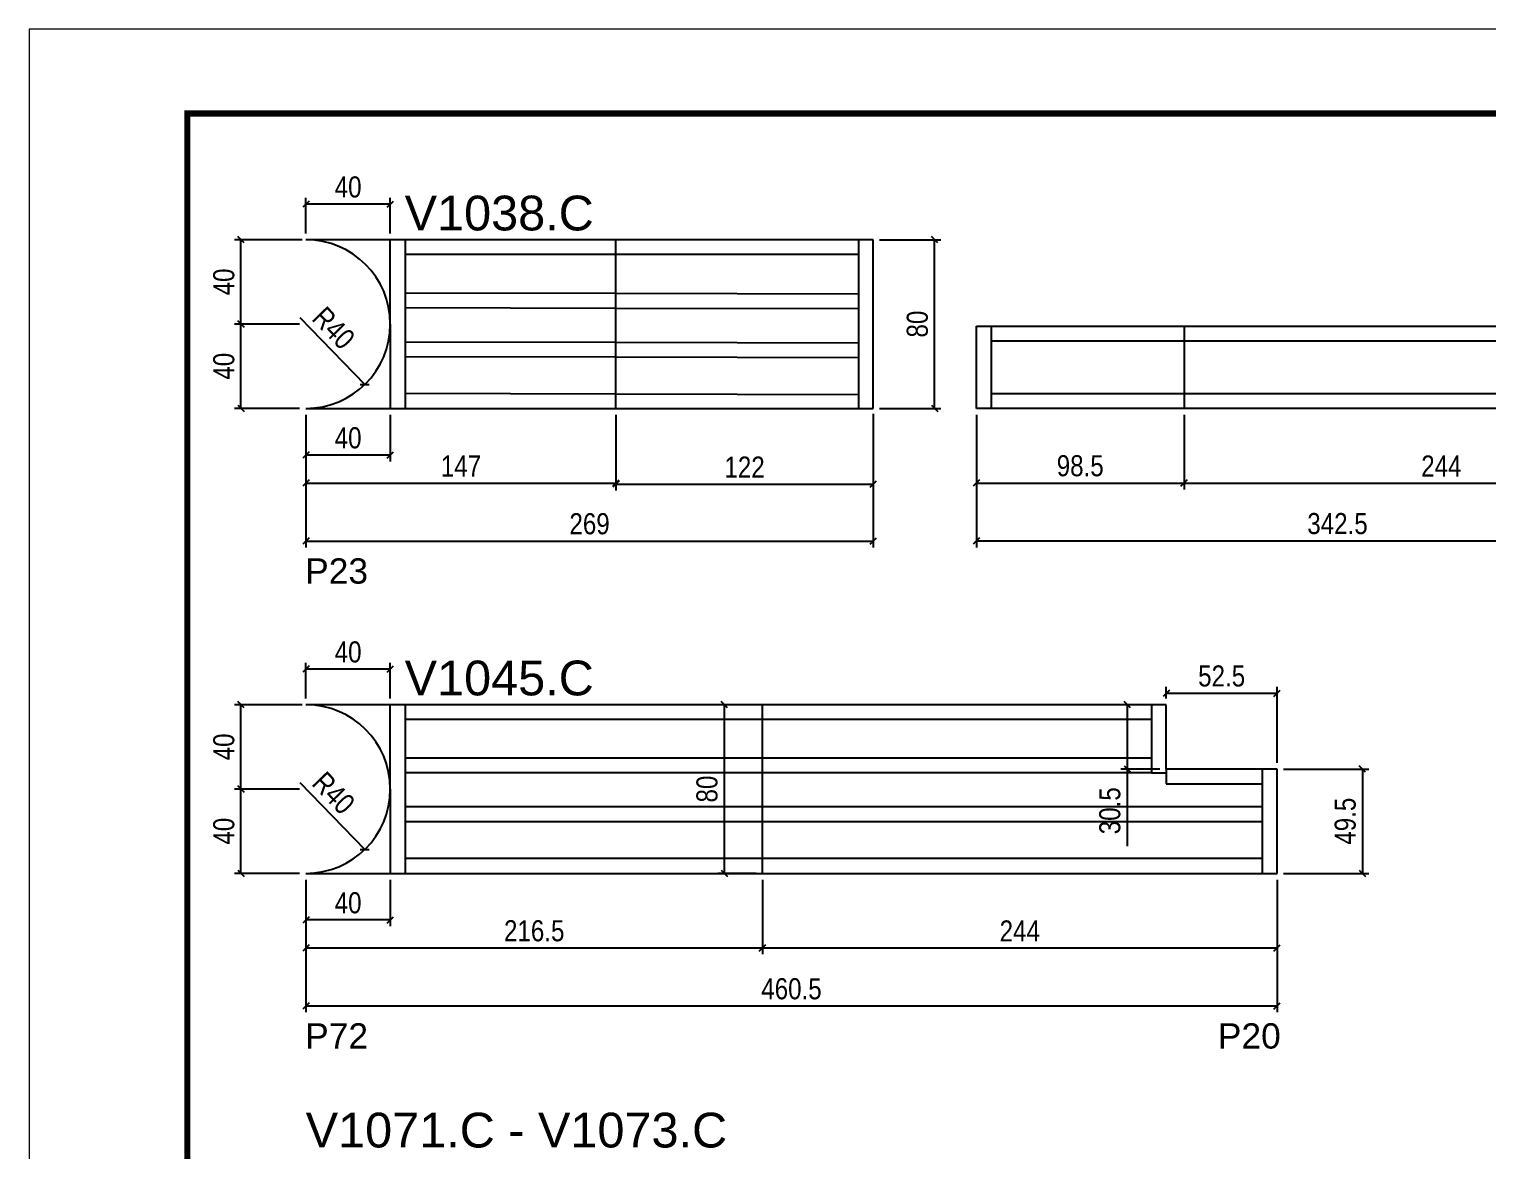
# Model space of a CAD drawing. Extents: x 1959 to 8212, y 239 to 4735.
# Drawn here: x 5142 to 5834, y 1906 to 2438 of the extents above; entities that cross this region are included whole.
import ezdxf

# ---------------------------------------------------------------- set-up
doc = ezdxf.new("R2010")
doc.units = 0
doc.linetypes.add('DASHED', pattern=[0.75, 0.5, -0.25])
for name, color, linetype in [('5', 5, 'Continuous'), ('COTA', 241, 'Continuous'), ('NOMENCLATURA', 7, 'Continuous'), ('Painéis', 200, 'Continuous'), ('SARR_2.2x7', 40, 'Continuous')]:
    doc.layers.add(name, color=color, linetype=linetype)
doc.layers.add('Folhas', color=255, linetype='Continuous', lineweight=9)
doc.layers.add('SARRAFO DE PRESSAO', color=251, linetype='DASHED', lineweight=9)
doc.styles.add('COTA TECNICA', font='techl___.ttf', dxfattribs={"height": 10})
doc.styles.get("Standard").update_dxf_attribs({"font": 'arial.ttf'})
doc.dimstyles.new('PAINEL', dxfattribs={"dimtxt": 10, "dimasz": 3, "dimexe": 3, "dimexo": 3, "dimgap": 3, "dimtad": 1, "dimdec": 1, "dimzin": 12, "dimdsep": 46, "dimtxsty": 'COTA TECNICA', "dimblk1": 'OBLIQUE', "dimblk2": 'OBLIQUE', "dimsah": 1, "dimcen": 0.9, "dimclrd": 4, "dimclre": 4, "dimclrt": 240, "dimadec": 1, "dimazin": 3, "dimtfac": 1, "dimtdec": 1, "dimtmove": 0, "dimatfit": 3, "dimfxl": 1, "dimtolj": 1, "dimtzin": 12, "dimarcsym": 0})

# ---------------------------------------------------------------- blocks, each defined once
blk = doc.blocks.new('9999999999')
at = {"layer": 'Folhas'}
blk.add_lwpolyline([(98138.98, 34190.21), (99623.98, 34190.21), (99623.98, 35240.21), (98138.98, 35240.21)], close=True, dxfattribs=at)
at = {"layer": 'Folhas', "color": 30, "const_width": 3}
blk.add_lwpolyline([(98213.98, 34230.21), (99583.98, 34230.21), (99583.98, 35200.21), (98213.98, 35200.21)], close=True, dxfattribs=at)
blk = doc.blocks.new('_Oblique')
at = {"color": 0, "linetype": 'ByBlock', "lineweight": -2}
blk.add_line((-0.5, -0.5), (0.5, 0.5), dxfattribs=at)
blk = doc.blocks.new('*D118')
at = {"layer": 'COTA', "color": 4, "lineweight": -2, "transparency": 16777216}
for p, q in [((5273.52, 2255.15), (5273.52, 2192.22)), ((5542.52, 2255.15), (5542.52, 2192.22)), ((5273.52, 2195.22), (5542.52, 2195.22))]:
    blk.add_line(p, q, dxfattribs=at)
at = {"layer": 'Defpoints', "color": 0, "transparency": 16777216}
for p in [(5273.52, 2258.15), (5542.52, 2258.15), (5542.52, 2195.22)]:
    blk.add_point(p, dxfattribs=at)
at = {"layer": 'COTA', "color": 4, "lineweight": -2, "transparency": 16777216, "xscale": 3, "yscale": 3, "zscale": 3, "rotation": 180}
blk.add_blockref('_Oblique', (5273.52, 2195.22), dxfattribs=at)
at = {"layer": 'COTA', "color": 4, "lineweight": -2, "transparency": 16777216, "xscale": 3, "yscale": 3, "zscale": 3}
blk.add_blockref('_Oblique', (5542.52, 2195.22), dxfattribs=at)
at = {"layer": 'COTA', "color": 240, "transparency": 16777216, "insert": (5408.02, 2203.36), "char_height": 10, "attachment_point": 5, "style": 'COTA TECNICA'}
blk.add_mtext('\\A1;269', dxfattribs=at)
blk = doc.blocks.new('*D119')
at = {"layer": 'COTA', "color": 4, "lineweight": -2, "transparency": 16777216}
for p, q in [((5591.45, 2255.15), (5591.45, 2192.22)), ((5933.95, 2255.15), (5933.95, 2192.22)), ((5933.95, 2195.22), (5591.45, 2195.22))]:
    blk.add_line(p, q, dxfattribs=at)
at = {"layer": 'Defpoints', "color": 0, "transparency": 16777216}
for p in [(5591.45, 2258.15), (5933.95, 2258.15), (5591.45, 2195.22)]:
    blk.add_point(p, dxfattribs=at)
at = {"layer": 'COTA', "color": 4, "lineweight": -2, "transparency": 16777216, "xscale": 3, "yscale": 3, "zscale": 3, "rotation": 180}
blk.add_blockref('_Oblique', (5591.45, 2195.22), dxfattribs=at)
at = {"layer": 'COTA', "color": 4, "lineweight": -2, "transparency": 16777216, "xscale": 3, "yscale": 3, "zscale": 3}
blk.add_blockref('_Oblique', (5933.95, 2195.22), dxfattribs=at)
at = {"layer": 'COTA', "color": 240, "transparency": 16777216, "insert": (5762.7, 2203.44), "char_height": 10, "attachment_point": 5, "style": 'COTA TECNICA'}
blk.add_mtext('\\A1;342.5', dxfattribs=at)
blk = doc.blocks.new('*D121')
at = {"layer": 'COTA', "color": 4, "lineweight": -2, "transparency": 16777216}
for p, q in [((5270.52, 2298.15), (5239.71, 2298.15)), ((5242.71, 2258.15), (5242.71, 2298.15)), ((5270.52, 2258.15), (5239.71, 2258.15))]:
    blk.add_line(p, q, dxfattribs=at)
at = {"layer": 'Defpoints', "color": 0, "transparency": 16777216}
for p in [(5242.71, 2298.15), (5273.52, 2298.15), (5273.52, 2258.15)]:
    blk.add_point(p, dxfattribs=at)
at = {"layer": 'COTA', "color": 4, "lineweight": -2, "transparency": 16777216, "xscale": 3, "yscale": 3, "zscale": 3}
for p, rotation in [((5242.71, 2298.15), 90), ((5242.71, 2258.15), 270)]:
    blk.add_blockref('_Oblique', p, dxfattribs=dict(at, rotation=rotation))
at = {"layer": 'COTA', "color": 240, "transparency": 16777216, "insert": (5234.61, 2278.15), "char_height": 10, "attachment_point": 5, "rotation": 90, "style": 'COTA TECNICA'}
blk.add_mtext('\\A1;40', dxfattribs=at)
blk = doc.blocks.new('*D122')
at = {"layer": 'COTA', "color": 4, "lineweight": -2, "transparency": 16777216}
for p, q in [((5271.79, 2338.13), (5239.71, 2338.13)), ((5242.71, 2298.15), (5242.71, 2338.13)), ((5270.52, 2298.15), (5239.71, 2298.15))]:
    blk.add_line(p, q, dxfattribs=at)
at = {"layer": 'Defpoints', "color": 0, "transparency": 16777216}
for p in [(5242.71, 2338.13), (5274.79, 2338.13), (5273.52, 2298.15)]:
    blk.add_point(p, dxfattribs=at)
at = {"layer": 'COTA', "color": 4, "lineweight": -2, "transparency": 16777216, "xscale": 3, "yscale": 3, "zscale": 3}
for p, rotation in [((5242.71, 2338.13), 90), ((5242.71, 2298.15), 270)]:
    blk.add_blockref('_Oblique', p, dxfattribs=dict(at, rotation=rotation))
at = {"layer": 'COTA', "color": 240, "transparency": 16777216, "insert": (5234.61, 2318.14), "char_height": 10, "attachment_point": 5, "rotation": 90, "style": 'COTA TECNICA'}
blk.add_mtext('\\A1;40', dxfattribs=at)
blk = doc.blocks.new('*D123')
at = {"layer": 'COTA', "color": 4, "lineweight": -2, "transparency": 16777216}
for p, q in [((5273.52, 2341.15), (5273.52, 2358.04)), ((5313.52, 2355.04), (5273.52, 2355.04)), ((5313.52, 2341.15), (5313.52, 2358.04))]:
    blk.add_line(p, q, dxfattribs=at)
at = {"layer": 'Defpoints', "color": 0, "transparency": 16777216}
for p in [(5273.52, 2355.04), (5273.52, 2338.15), (5313.52, 2338.15)]:
    blk.add_point(p, dxfattribs=at)
at = {"layer": 'COTA', "color": 4, "lineweight": -2, "transparency": 16777216, "xscale": 3, "yscale": 3, "zscale": 3, "rotation": 180}
blk.add_blockref('_Oblique', (5273.52, 2355.04), dxfattribs=at)
at = {"layer": 'COTA', "color": 4, "lineweight": -2, "transparency": 16777216, "xscale": 3, "yscale": 3, "zscale": 3}
blk.add_blockref('_Oblique', (5313.52, 2355.04), dxfattribs=at)
at = {"layer": 'COTA', "color": 240, "transparency": 16777216, "insert": (5293.52, 2363.14), "char_height": 10, "attachment_point": 5, "style": 'COTA TECNICA'}
blk.add_mtext('\\A1;40', dxfattribs=at)
blk = doc.blocks.new('*D124')
at = {"layer": 'COTA', "color": 4, "lineweight": -2, "transparency": 16777216}
for p, q in [((5273.52, 2255.15), (5273.52, 2233.02)), ((5313.52, 2255.15), (5313.52, 2233.02)), ((5313.52, 2236.02), (5273.52, 2236.02))]:
    blk.add_line(p, q, dxfattribs=at)
at = {"layer": 'Defpoints', "color": 0, "transparency": 16777216}
for p in [(5273.52, 2258.15), (5313.52, 2258.15), (5273.52, 2236.02)]:
    blk.add_point(p, dxfattribs=at)
at = {"layer": 'COTA', "color": 4, "lineweight": -2, "transparency": 16777216, "xscale": 3, "yscale": 3, "zscale": 3, "rotation": 180}
blk.add_blockref('_Oblique', (5273.52, 2236.02), dxfattribs=at)
at = {"layer": 'COTA', "color": 4, "lineweight": -2, "transparency": 16777216, "xscale": 3, "yscale": 3, "zscale": 3}
blk.add_blockref('_Oblique', (5313.52, 2236.02), dxfattribs=at)
at = {"layer": 'COTA', "color": 240, "transparency": 16777216, "insert": (5293.52, 2244.13), "char_height": 10, "attachment_point": 5, "style": 'COTA TECNICA'}
blk.add_mtext('\\A1;40', dxfattribs=at)
blk = doc.blocks.new('*D125')
at = {"layer": 'COTA', "color": 4, "lineweight": -2, "transparency": 16777216}
blk.add_line((5270.55, 2301.21), (5301.39, 2269.46), dxfattribs=at)
at = {"layer": 'Defpoints', "color": 0, "transparency": 16777216}
for p in [(5273.52, 2298.15), (5301.39, 2269.46)]:
    blk.add_point(p, dxfattribs=at)
at = {"layer": 'COTA', "color": 4, "lineweight": -2, "transparency": 16777216, "xscale": 3, "yscale": 3, "zscale": 3, "rotation": 314.1689879656092}
blk.add_blockref('_Oblique', (5301.39, 2269.46), dxfattribs=at)
at = {"layer": 'COTA', "color": 240, "transparency": 16777216, "insert": (5286.65, 2296.26), "char_height": 10, "attachment_point": 5, "rotation": 314.16899, "style": 'COTA TECNICA'}
blk.add_mtext('\\A1;R40', dxfattribs=at)
blk = doc.blocks.new('*D126')
at = {"layer": 'COTA', "color": 4, "lineweight": -2, "transparency": 16777216}
for p, q in [((5545.52, 2338.15), (5574.61, 2338.15)), ((5571.61, 2258.15), (5571.61, 2338.15)), ((5545.52, 2258.15), (5574.61, 2258.15))]:
    blk.add_line(p, q, dxfattribs=at)
at = {"layer": 'Defpoints', "color": 0, "transparency": 16777216}
for p in [(5542.52, 2338.15), (5571.61, 2338.15), (5542.52, 2258.15)]:
    blk.add_point(p, dxfattribs=at)
at = {"layer": 'COTA', "color": 4, "lineweight": -2, "transparency": 16777216, "xscale": 3, "yscale": 3, "zscale": 3}
for p, rotation in [((5571.61, 2338.15), 90), ((5571.61, 2258.15), 270)]:
    blk.add_blockref('_Oblique', p, dxfattribs=dict(at, rotation=rotation))
at = {"layer": 'COTA', "color": 240, "transparency": 16777216, "insert": (5563.49, 2298.15), "char_height": 10, "attachment_point": 5, "rotation": 90, "style": 'COTA TECNICA'}
blk.add_mtext('\\A1;80', dxfattribs=at)
blk = doc.blocks.new('*D127')
at = {"layer": 'COTA', "color": 4, "lineweight": -2, "transparency": 16777216}
for p, q in [((5273.52, 2255.15), (5273.52, 2219.75)), ((5420.52, 2255.15), (5420.52, 2219.75)), ((5273.52, 2222.75), (5420.52, 2222.75))]:
    blk.add_line(p, q, dxfattribs=at)
at = {"layer": 'Defpoints', "color": 0, "transparency": 16777216}
for p in [(5273.52, 2258.15), (5420.52, 2258.15), (5420.52, 2222.75)]:
    blk.add_point(p, dxfattribs=at)
at = {"layer": 'COTA', "color": 4, "lineweight": -2, "transparency": 16777216, "xscale": 3, "yscale": 3, "zscale": 3, "rotation": 180}
blk.add_blockref('_Oblique', (5273.52, 2222.75), dxfattribs=at)
at = {"layer": 'COTA', "color": 4, "lineweight": -2, "transparency": 16777216, "xscale": 3, "yscale": 3, "zscale": 3}
blk.add_blockref('_Oblique', (5420.52, 2222.75), dxfattribs=at)
at = {"layer": 'COTA', "color": 240, "transparency": 16777216, "insert": (5347.02, 2230.82), "char_height": 10, "attachment_point": 5, "style": 'COTA TECNICA'}
blk.add_mtext('\\A1;147', dxfattribs=at)
blk = doc.blocks.new('*D128')
at = {"layer": 'COTA', "color": 4, "lineweight": -2, "transparency": 16777216}
for p, q in [((5420.52, 2255.15), (5420.52, 2219.25)), ((5542.52, 2255.65), (5542.52, 2219.25)), ((5420.52, 2222.25), (5542.52, 2222.25))]:
    blk.add_line(p, q, dxfattribs=at)
at = {"layer": 'Defpoints', "color": 0, "transparency": 16777216}
for p in [(5420.52, 2258.15), (5542.52, 2258.65), (5542.52, 2222.25)]:
    blk.add_point(p, dxfattribs=at)
at = {"layer": 'COTA', "color": 4, "lineweight": -2, "transparency": 16777216, "xscale": 3, "yscale": 3, "zscale": 3, "rotation": 180}
blk.add_blockref('_Oblique', (5420.52, 2222.25), dxfattribs=at)
at = {"layer": 'COTA', "color": 4, "lineweight": -2, "transparency": 16777216, "xscale": 3, "yscale": 3, "zscale": 3}
blk.add_blockref('_Oblique', (5542.52, 2222.25), dxfattribs=at)
at = {"layer": 'COTA', "color": 240, "transparency": 16777216, "insert": (5481.52, 2230.31), "char_height": 10, "attachment_point": 5, "style": 'COTA TECNICA'}
blk.add_mtext('\\A1;122', dxfattribs=at)
blk = doc.blocks.new('*D129')
at = {"layer": 'COTA', "color": 4, "lineweight": -2, "transparency": 16777216}
for p, q in [((5591.45, 2255.15), (5591.45, 2219.75)), ((5689.95, 2255.15), (5689.95, 2219.75)), ((5591.45, 2222.75), (5689.95, 2222.75))]:
    blk.add_line(p, q, dxfattribs=at)
at = {"layer": 'Defpoints', "color": 0, "transparency": 16777216}
for p in [(5591.45, 2258.15), (5689.95, 2258.15), (5689.95, 2222.75)]:
    blk.add_point(p, dxfattribs=at)
at = {"layer": 'COTA', "color": 4, "lineweight": -2, "transparency": 16777216, "xscale": 3, "yscale": 3, "zscale": 3, "rotation": 180}
blk.add_blockref('_Oblique', (5591.45, 2222.75), dxfattribs=at)
at = {"layer": 'COTA', "color": 4, "lineweight": -2, "transparency": 16777216, "xscale": 3, "yscale": 3, "zscale": 3}
blk.add_blockref('_Oblique', (5689.95, 2222.75), dxfattribs=at)
at = {"layer": 'COTA', "color": 240, "transparency": 16777216, "insert": (5640.7, 2230.89), "char_height": 10, "attachment_point": 5, "style": 'COTA TECNICA'}
blk.add_mtext('\\A1;98.5', dxfattribs=at)
blk = doc.blocks.new('*D130')
at = {"layer": 'COTA', "color": 4, "lineweight": -2, "transparency": 16777216}
for p, q in [((5689.95, 2255.15), (5689.95, 2219.75)), ((5933.95, 2255.15), (5933.95, 2219.75)), ((5689.95, 2222.75), (5933.95, 2222.75))]:
    blk.add_line(p, q, dxfattribs=at)
at = {"layer": 'Defpoints', "color": 0, "transparency": 16777216}
for p in [(5689.95, 2258.15), (5933.95, 2258.15), (5933.95, 2222.75)]:
    blk.add_point(p, dxfattribs=at)
at = {"layer": 'COTA', "color": 4, "lineweight": -2, "transparency": 16777216, "xscale": 3, "yscale": 3, "zscale": 3, "rotation": 180}
blk.add_blockref('_Oblique', (5689.95, 2222.75), dxfattribs=at)
at = {"layer": 'COTA', "color": 4, "lineweight": -2, "transparency": 16777216, "xscale": 3, "yscale": 3, "zscale": 3}
blk.add_blockref('_Oblique', (5933.95, 2222.75), dxfattribs=at)
at = {"layer": 'COTA', "color": 240, "transparency": 16777216, "insert": (5811.95, 2230.82), "char_height": 10, "attachment_point": 5, "style": 'COTA TECNICA'}
blk.add_mtext('\\A1;244', dxfattribs=at)
blk = doc.blocks.new('*D149')
at = {"layer": 'COTA', "color": 4, "lineweight": -2, "transparency": 16777216}
for p, q in [((5273.52, 2034.56), (5273.52, 1971.64)), ((5734.02, 2034.56), (5734.02, 1971.64)), ((5273.52, 1974.64), (5734.02, 1974.64))]:
    blk.add_line(p, q, dxfattribs=at)
at = {"layer": 'Defpoints', "color": 0, "transparency": 16777216}
for p in [(5273.52, 2037.56), (5734.02, 2037.56), (5734.02, 1974.64)]:
    blk.add_point(p, dxfattribs=at)
at = {"layer": 'COTA', "color": 4, "lineweight": -2, "transparency": 16777216, "xscale": 3, "yscale": 3, "zscale": 3, "rotation": 180}
blk.add_blockref('_Oblique', (5273.52, 1974.64), dxfattribs=at)
at = {"layer": 'COTA', "color": 4, "lineweight": -2, "transparency": 16777216, "xscale": 3, "yscale": 3, "zscale": 3}
blk.add_blockref('_Oblique', (5734.02, 1974.64), dxfattribs=at)
at = {"layer": 'COTA', "color": 240, "transparency": 16777216, "insert": (5503.77, 1982.75), "char_height": 10, "attachment_point": 5, "style": 'COTA TECNICA'}
blk.add_mtext('\\A1;460.5', dxfattribs=at)
blk = doc.blocks.new('*D150')
at = {"layer": 'COTA', "color": 4, "lineweight": -2, "transparency": 16777216}
for p, q in [((5270.52, 2077.56), (5239.71, 2077.56)), ((5242.71, 2037.56), (5242.71, 2077.56)), ((5270.52, 2037.56), (5239.71, 2037.56))]:
    blk.add_line(p, q, dxfattribs=at)
at = {"layer": 'Defpoints', "color": 0, "transparency": 16777216}
for p in [(5242.71, 2077.56), (5273.52, 2077.56), (5273.52, 2037.56)]:
    blk.add_point(p, dxfattribs=at)
at = {"layer": 'COTA', "color": 4, "lineweight": -2, "transparency": 16777216, "xscale": 3, "yscale": 3, "zscale": 3}
for p, rotation in [((5242.71, 2077.56), 90), ((5242.71, 2037.56), 270)]:
    blk.add_blockref('_Oblique', p, dxfattribs=dict(at, rotation=rotation))
at = {"layer": 'COTA', "color": 240, "transparency": 16777216, "insert": (5234.61, 2057.56), "char_height": 10, "attachment_point": 5, "rotation": 90, "style": 'COTA TECNICA'}
blk.add_mtext('\\A1;40', dxfattribs=at)
blk = doc.blocks.new('*D151')
at = {"layer": 'COTA', "color": 4, "lineweight": -2, "transparency": 16777216}
for p, q in [((5271.79, 2117.54), (5239.71, 2117.54)), ((5242.71, 2077.56), (5242.71, 2117.54)), ((5270.52, 2077.56), (5239.71, 2077.56))]:
    blk.add_line(p, q, dxfattribs=at)
at = {"layer": 'Defpoints', "color": 0, "transparency": 16777216}
for p in [(5242.71, 2117.54), (5274.79, 2117.54), (5273.52, 2077.56)]:
    blk.add_point(p, dxfattribs=at)
at = {"layer": 'COTA', "color": 4, "lineweight": -2, "transparency": 16777216, "xscale": 3, "yscale": 3, "zscale": 3}
for p, rotation in [((5242.71, 2117.54), 90), ((5242.71, 2077.56), 270)]:
    blk.add_blockref('_Oblique', p, dxfattribs=dict(at, rotation=rotation))
at = {"layer": 'COTA', "color": 240, "transparency": 16777216, "insert": (5234.61, 2097.55), "char_height": 10, "attachment_point": 5, "rotation": 90, "style": 'COTA TECNICA'}
blk.add_mtext('\\A1;40', dxfattribs=at)
blk = doc.blocks.new('*D152')
at = {"layer": 'COTA', "color": 4, "lineweight": -2, "transparency": 16777216}
for p, q in [((5273.52, 2120.56), (5273.52, 2137.45)), ((5313.52, 2120.56), (5313.52, 2137.45)), ((5313.52, 2134.45), (5273.52, 2134.45))]:
    blk.add_line(p, q, dxfattribs=at)
at = {"layer": 'Defpoints', "color": 0, "transparency": 16777216}
for p in [(5273.52, 2134.45), (5273.52, 2117.56), (5313.52, 2117.56)]:
    blk.add_point(p, dxfattribs=at)
at = {"layer": 'COTA', "color": 4, "lineweight": -2, "transparency": 16777216, "xscale": 3, "yscale": 3, "zscale": 3, "rotation": 180}
blk.add_blockref('_Oblique', (5273.52, 2134.45), dxfattribs=at)
at = {"layer": 'COTA', "color": 4, "lineweight": -2, "transparency": 16777216, "xscale": 3, "yscale": 3, "zscale": 3}
blk.add_blockref('_Oblique', (5313.52, 2134.45), dxfattribs=at)
at = {"layer": 'COTA', "color": 240, "transparency": 16777216, "insert": (5293.52, 2142.55), "char_height": 10, "attachment_point": 5, "style": 'COTA TECNICA'}
blk.add_mtext('\\A1;40', dxfattribs=at)
blk = doc.blocks.new('*D153')
at = {"layer": 'COTA', "color": 4, "lineweight": -2, "transparency": 16777216}
for p, q in [((5273.52, 2034.56), (5273.52, 2012.44)), ((5313.52, 2034.56), (5313.52, 2012.44)), ((5313.52, 2015.44), (5273.52, 2015.44))]:
    blk.add_line(p, q, dxfattribs=at)
at = {"layer": 'Defpoints', "color": 0, "transparency": 16777216}
for p in [(5273.52, 2037.56), (5313.52, 2037.56), (5273.52, 2015.44)]:
    blk.add_point(p, dxfattribs=at)
at = {"layer": 'COTA', "color": 4, "lineweight": -2, "transparency": 16777216, "xscale": 3, "yscale": 3, "zscale": 3, "rotation": 180}
blk.add_blockref('_Oblique', (5273.52, 2015.44), dxfattribs=at)
at = {"layer": 'COTA', "color": 4, "lineweight": -2, "transparency": 16777216, "xscale": 3, "yscale": 3, "zscale": 3}
blk.add_blockref('_Oblique', (5313.52, 2015.44), dxfattribs=at)
at = {"layer": 'COTA', "color": 240, "transparency": 16777216, "insert": (5293.52, 2023.54), "char_height": 10, "attachment_point": 5, "style": 'COTA TECNICA'}
blk.add_mtext('\\A1;40', dxfattribs=at)
blk = doc.blocks.new('*D154')
at = {"layer": 'COTA', "color": 4, "lineweight": -2, "transparency": 16777216}
blk.add_line((5270.55, 2080.63), (5301.39, 2048.87), dxfattribs=at)
at = {"layer": 'Defpoints', "color": 0, "transparency": 16777216}
for p in [(5273.52, 2077.56), (5301.39, 2048.87)]:
    blk.add_point(p, dxfattribs=at)
at = {"layer": 'COTA', "color": 4, "lineweight": -2, "transparency": 16777216, "xscale": 3, "yscale": 3, "zscale": 3, "rotation": 314.1689879656096}
blk.add_blockref('_Oblique', (5301.39, 2048.87), dxfattribs=at)
at = {"layer": 'COTA', "color": 240, "transparency": 16777216, "insert": (5286.65, 2075.67), "char_height": 10, "attachment_point": 5, "rotation": 314.16899, "style": 'COTA TECNICA'}
blk.add_mtext('\\A1;R40', dxfattribs=at)
blk = doc.blocks.new('*D155')
at = {"layer": 'COTA', "color": 4, "lineweight": -2, "transparency": 16777216}
for p, q in [((5273.52, 2034.56), (5273.52, 1999.16)), ((5490.02, 2034.56), (5490.02, 1999.16)), ((5273.52, 2002.16), (5490.02, 2002.16))]:
    blk.add_line(p, q, dxfattribs=at)
at = {"layer": 'Defpoints', "color": 0, "transparency": 16777216}
for p in [(5273.52, 2037.56), (5490.02, 2037.56), (5490.02, 2002.16)]:
    blk.add_point(p, dxfattribs=at)
at = {"layer": 'COTA', "color": 4, "lineweight": -2, "transparency": 16777216, "xscale": 3, "yscale": 3, "zscale": 3, "rotation": 180}
blk.add_blockref('_Oblique', (5273.52, 2002.16), dxfattribs=at)
at = {"layer": 'COTA', "color": 4, "lineweight": -2, "transparency": 16777216, "xscale": 3, "yscale": 3, "zscale": 3}
blk.add_blockref('_Oblique', (5490.02, 2002.16), dxfattribs=at)
at = {"layer": 'COTA', "color": 240, "transparency": 16777216, "insert": (5381.77, 2010.27), "char_height": 10, "attachment_point": 5, "style": 'COTA TECNICA'}
blk.add_mtext('\\A1;216.5', dxfattribs=at)
blk = doc.blocks.new('*D156')
at = {"layer": 'COTA', "color": 4, "lineweight": -2, "transparency": 16777216}
for p, q in [((5737.02, 2087.06), (5777.54, 2087.06)), ((5774.54, 2087.06), (5774.54, 2037.56)), ((5737.02, 2037.56), (5777.54, 2037.56))]:
    blk.add_line(p, q, dxfattribs=at)
at = {"layer": 'Defpoints', "color": 0, "transparency": 16777216}
for p in [(5734.02, 2087.06), (5734.02, 2037.56), (5774.54, 2037.56)]:
    blk.add_point(p, dxfattribs=at)
at = {"layer": 'COTA', "color": 4, "lineweight": -2, "transparency": 16777216, "xscale": 3, "yscale": 3, "zscale": 3}
for p, rotation in [((5774.54, 2087.06), 90), ((5774.54, 2037.56), 270)]:
    blk.add_blockref('_Oblique', p, dxfattribs=dict(at, rotation=rotation))
at = {"layer": 'COTA', "color": 240, "transparency": 16777216, "insert": (5766.4, 2062.31), "char_height": 10, "attachment_point": 5, "rotation": 90, "style": 'COTA TECNICA'}
blk.add_mtext('\\A1;49.5', dxfattribs=at)
blk = doc.blocks.new('*D157')
at = {"layer": 'COTA', "color": 4, "lineweight": -2, "transparency": 16777216}
for p, q in [((5490.02, 2034.56), (5490.02, 1999.16)), ((5734.02, 2034.56), (5734.02, 1999.16)), ((5490.02, 2002.16), (5734.02, 2002.16))]:
    blk.add_line(p, q, dxfattribs=at)
at = {"layer": 'Defpoints', "color": 0, "transparency": 16777216}
for p in [(5490.02, 2037.56), (5734.02, 2037.56), (5734.02, 2002.16)]:
    blk.add_point(p, dxfattribs=at)
at = {"layer": 'COTA', "color": 4, "lineweight": -2, "transparency": 16777216, "xscale": 3, "yscale": 3, "zscale": 3, "rotation": 180}
blk.add_blockref('_Oblique', (5490.02, 2002.16), dxfattribs=at)
at = {"layer": 'COTA', "color": 4, "lineweight": -2, "transparency": 16777216, "xscale": 3, "yscale": 3, "zscale": 3}
blk.add_blockref('_Oblique', (5734.02, 2002.16), dxfattribs=at)
at = {"layer": 'COTA', "color": 240, "transparency": 16777216, "insert": (5612.02, 2010.24), "char_height": 10, "attachment_point": 5, "style": 'COTA TECNICA'}
blk.add_mtext('\\A1;244', dxfattribs=at)
blk = doc.blocks.new('*D158')
at = {"layer": 'COTA', "color": 4, "lineweight": -2, "transparency": 16777216}
for p, q in [((5678.52, 2117.56), (5659.99, 2117.56)), ((5662.99, 2117.56), (5662.99, 2087.06)), ((5678.52, 2087.06), (5659.99, 2087.06)), ((5662.99, 2087.06), (5662.99, 2050.47))]:
    blk.add_line(p, q, dxfattribs=at)
at = {"layer": 'Defpoints', "color": 0, "transparency": 16777216}
for p in [(5681.52, 2117.56), (5662.99, 2087.06), (5681.52, 2087.06)]:
    blk.add_point(p, dxfattribs=at)
at = {"layer": 'COTA', "color": 4, "lineweight": -2, "transparency": 16777216, "xscale": 3, "yscale": 3, "zscale": 3}
for p, rotation in [((5662.99, 2117.56), 90), ((5662.99, 2087.06), 270)]:
    blk.add_blockref('_Oblique', p, dxfattribs=dict(at, rotation=rotation))
at = {"layer": 'COTA', "color": 240, "transparency": 16777216, "insert": (5654.77, 2067.27), "char_height": 10, "attachment_point": 5, "rotation": 90, "style": 'COTA TECNICA'}
blk.add_mtext('\\A1;30.5', dxfattribs=at)
blk = doc.blocks.new('*D159')
at = {"layer": 'COTA', "color": 4, "lineweight": -2, "transparency": 16777216}
for p, q in [((5681.52, 2120.56), (5681.52, 2126.04)), ((5734.02, 2090.06), (5734.02, 2126.04)), ((5681.52, 2123.04), (5734.02, 2123.04))]:
    blk.add_line(p, q, dxfattribs=at)
at = {"layer": 'Defpoints', "color": 0, "transparency": 16777216}
for p in [(5681.52, 2117.56), (5734.02, 2123.04), (5734.02, 2087.06)]:
    blk.add_point(p, dxfattribs=at)
at = {"layer": 'COTA', "color": 4, "lineweight": -2, "transparency": 16777216, "xscale": 3, "yscale": 3, "zscale": 3, "rotation": 180}
blk.add_blockref('_Oblique', (5681.52, 2123.04), dxfattribs=at)
at = {"layer": 'COTA', "color": 4, "lineweight": -2, "transparency": 16777216, "xscale": 3, "yscale": 3, "zscale": 3}
blk.add_blockref('_Oblique', (5734.02, 2123.04), dxfattribs=at)
at = {"layer": 'COTA', "color": 240, "transparency": 16777216, "insert": (5707.77, 2131.15), "char_height": 10, "attachment_point": 5, "style": 'COTA TECNICA'}
blk.add_mtext('\\A1;52.5', dxfattribs=at)
blk = doc.blocks.new('*D178')
at = {"layer": 'COTA', "color": 4, "lineweight": -2, "transparency": 16777216}
for p, q in [((5487.02, 2117.56), (5468.87, 2117.56)), ((5471.87, 2117.56), (5471.87, 2037.56)), ((5487.02, 2037.56), (5468.87, 2037.56))]:
    blk.add_line(p, q, dxfattribs=at)
at = {"layer": 'Defpoints', "color": 0, "transparency": 16777216}
for p in [(5490.02, 2117.56), (5471.87, 2037.56), (5490.02, 2037.56)]:
    blk.add_point(p, dxfattribs=at)
at = {"layer": 'COTA', "color": 4, "lineweight": -2, "transparency": 16777216, "xscale": 3, "yscale": 3, "zscale": 3}
for p, rotation in [((5471.87, 2117.56), 90), ((5471.87, 2037.56), 270)]:
    blk.add_blockref('_Oblique', p, dxfattribs=dict(at, rotation=rotation))
at = {"layer": 'COTA', "color": 240, "transparency": 16777216, "insert": (5463.74, 2077.56), "char_height": 10, "attachment_point": 5, "rotation": 90, "style": 'COTA TECNICA'}
blk.add_mtext('\\A1;80', dxfattribs=at)

msp = doc.modelspace()

# ---------------------------------------------------------------- linework, layer by layer
at = {"layer": 'COTA'}
for p, q in [((5674.52, 2085.27), (5681.52, 2085.27)), ((5681.52, 2087.06), (5681.52, 2080.06))]:
    msp.add_line(p, q, dxfattribs=at)
at = {"layer": 'Painéis'}
for p, q in [((5542.52, 2338.15), (5273.52, 2338.15)), ((5420.52, 2258.15), (5420.52, 2338.15)), ((5542.52, 2258.65), (5542.52, 2338.15)), ((5591.45, 2258.15), (5591.45, 2297.15)), ((5591.45, 2297.15), (5933.95, 2297.15)), ((5689.95, 2297.15), (5689.95, 2258.15)), ((5273.52, 2258.15), (5482.52, 2258.15)), ((5482.52, 2258.15), (5542.52, 2258.15)), ((5542.52, 2258.15), (5542.52, 2258.65)), ((5933.95, 2258.15), (5591.45, 2258.15)), ((5681.52, 2117.56), (5273.52, 2117.56)), ((5681.52, 2087.06), (5681.52, 2117.56)), ((5273.52, 2037.56), (5734.02, 2037.56))]:
    msp.add_line(p, q, dxfattribs=at)
at = {"layer": 'Painéis', "linetype": 'ByBlock'}
for p, q in [((5490.02, 2037.56), (5490.02, 2117.56)), ((5734.02, 2087.06), (5681.52, 2087.06)), ((5734.02, 2037.56), (5734.02, 2087.06))]:
    msp.add_line(p, q, dxfattribs=at)
at = {"layer": 'Painéis'}
for centre in [(5273.52, 2298.15), (5273.52, 2077.56)]:
    msp.add_arc(centre, 40, 270, 90, dxfattribs=at)
at = {"layer": 'SARR_2.2x7', "linetype": 'Continuous'}
for p, q in [((5313.52, 2298.15), (5313.52, 2338.15)), ((5320.52, 2338.15), (5320.52, 2258.15)), ((5535.52, 2338.15), (5535.52, 2258.15)), ((5420.52, 2331.15), (5320.52, 2331.15)), ((5535.52, 2331.15), (5420.52, 2331.15)), ((5420.52, 2312.62), (5320.52, 2312.86)), ((5535.52, 2312.36), (5420.52, 2312.62)), ((5420.52, 2305.62), (5320.52, 2305.86)), ((5535.52, 2305.36), (5420.52, 2305.62)), ((5313.52, 2298.15), (5313.52, 2258.15)), ((5598.45, 2297.15), (5598.45, 2258.15)), ((5420.52, 2289.41), (5320.52, 2289.64)), ((5598.45, 2290.15), (5926.95, 2290.15)), ((5535.52, 2289.14), (5420.52, 2289.41)), ((5420.52, 2282.41), (5320.52, 2282.64)), ((5535.52, 2282.14), (5420.52, 2282.41)), ((5420.52, 2264.91), (5320.52, 2265.15)), ((5535.52, 2264.65), (5420.52, 2264.91)), ((5598.45, 2265.15), (5926.95, 2265.15)), ((5313.52, 2077.56), (5313.52, 2117.56)), ((5320.52, 2117.56), (5320.52, 2037.56)), ((5674.52, 2117.56), (5674.52, 2085.27)), ((5674.52, 2110.56), (5320.52, 2110.56)), ((5674.52, 2092.27), (5320.52, 2092.27)), ((5674.52, 2085.27), (5320.52, 2085.27)), ((5727.02, 2087.06), (5727.02, 2037.56)), ((5313.52, 2077.56), (5313.52, 2037.56)), ((5681.52, 2080.06), (5727.02, 2080.06)), ((5727.02, 2069.05), (5320.52, 2069.05)), ((5727.02, 2062.05), (5320.52, 2062.05)), ((5727.02, 2044.56), (5320.52, 2044.56))]:
    msp.add_line(p, q, dxfattribs=at)

# ---------------------------------------------------------------- block references
at = {"layer": 'SARRAFO DE PRESSAO', "color": 6, "linetype": 'ByBlock'}
msp.add_blockref('9999999999', (-92996.71, -32802.14), dxfattribs=at)

# ---------------------------------------------------------------- texts
at = {"layer": '5', "linetype": 'Continuous'}
for s, p in [('P23', (5273.15, 2175.02)), ('P72', (5273.15, 1954.44)), ('P20', (5705.96, 1954.44))]:
    msp.add_text(s, height=12, rotation=359.99996, dxfattribs=at).set_placement(p)
at = {"layer": 'NOMENCLATURA', "linetype": 'Continuous'}
for s, p in [('V1038.C', (5320.32, 2342.58)), ('V1045.C', (5320.32, 2122)), ('V1071.C - V1073.C', (5273.39, 1907.51))]:
    msp.add_text(s, height=16.5, dxfattribs=at).set_placement(p)

# ---------------------------------------------------------------- dimensions: what is measured, and where the dimension line sits
at = {"layer": 'COTA'}
for base, p1, p2, picture, middle in [((5273.52, 2355.04), (5313.52, 2338.15), (5273.52, 2338.15), '*D123', (5293.52, 2363.14)), ((5542.52, 2195.22), (5273.52, 2258.15), (5542.52, 2258.15), '*D118', (5408.02, 2203.36)), ((5273.52, 2236.02), (5313.52, 2258.15), (5273.52, 2258.15), '*D124', (5293.52, 2244.13)), ((5420.52, 2222.75), (5273.52, 2258.15), (5420.52, 2258.15), '*D127', (5347.02, 2230.82)), ((5591.45, 2195.22), (5933.95, 2258.15), (5591.45, 2258.15), '*D119', (5762.7, 2203.44)), ((5689.95, 2222.75), (5591.45, 2258.15), (5689.95, 2258.15), '*D129', (5640.7, 2230.89)), ((5273.52, 2134.45), (5313.52, 2117.56), (5273.52, 2117.56), '*D152', (5293.52, 2142.55)), ((5734.02, 2123.04), (5681.52, 2117.56), (5734.02, 2087.06), '*D159', (5707.77, 2131.15)), ((5734.02, 1974.64), (5273.52, 2037.56), (5734.02, 2037.56), '*D149', (5503.77, 1982.75)), ((5273.52, 2015.44), (5313.52, 2037.56), (5273.52, 2037.56), '*D153', (5293.52, 2023.54)), ((5490.02, 2002.16), (5273.52, 2037.56), (5490.02, 2037.56), '*D155', (5381.77, 2010.27)), ((5734.02, 2002.16), (5490.02, 2037.56), (5734.02, 2037.56), '*D157', (5612.02, 2010.24))]:
    dim = msp.add_linear_dim(base=base, p1=p1, p2=p2, dimstyle='PAINEL', dxfattribs=at)
    dim.commit()
    dim.dimension.update_dxf_attribs({"geometry": picture, "text_midpoint": middle})
for base, p1, p2, picture, middle in [((5242.71, 2338.13), (5273.52, 2298.15), (5274.79, 2338.13), '*D122', (5234.61, 2318.14)), ((5571.61, 2338.15), (5542.52, 2258.15), (5542.52, 2338.15), '*D126', (5563.49, 2298.15)), ((5242.71, 2298.15), (5273.52, 2258.15), (5273.52, 2298.15), '*D121', (5234.61, 2278.15)), ((5242.71, 2117.54), (5273.52, 2077.56), (5274.79, 2117.54), '*D151', (5234.61, 2097.55)), ((5471.87, 2037.56), (5490.02, 2117.56), (5490.02, 2037.56), '*D178', (5463.74, 2077.56)), ((5662.99, 2087.06), (5681.52, 2117.56), (5681.52, 2087.06), '*D158', (5654.77, 2067.27)), ((5774.54, 2037.56), (5734.02, 2087.06), (5734.02, 2037.56), '*D156', (5766.4, 2062.31)), ((5242.71, 2077.56), (5273.52, 2037.56), (5273.52, 2077.56), '*D150', (5234.61, 2057.56))]:
    dim = msp.add_linear_dim(base=base, p1=p1, p2=p2, angle=90, dimstyle='PAINEL', dxfattribs=at)
    dim.commit()
    dim.dimension.update_dxf_attribs({"geometry": picture, "text_midpoint": middle})
for center, mpoint, picture, middle in [((5273.52, 2298.15), (5301.39, 2269.46), '*D125', (5280.84, 2290.61)), ((5273.52, 2077.56), (5301.39, 2048.87), '*D154', (5280.84, 2070.03))]:
    dim = msp.add_radius_dim(center=center, mpoint=mpoint, dimstyle='PAINEL', dxfattribs=at)
    dim.commit()
    dim.dimension.update_dxf_attribs({"geometry": picture, "text_midpoint": middle, "dimtype": 164})
for base, p1, p2, picture, middle in [((5542.52, 2222.25), (5420.52, 2258.15), (5542.52, 2258.65), '*D128', (5481.52, 2230.31)), ((5933.95, 2222.75), (5689.95, 2258.15), (5933.95, 2258.15), '*D130', (5811.95, 2230.82))]:
    dim = msp.add_linear_dim(base=base, p1=p1, p2=p2, dimstyle='PAINEL', override={"dimtmove": 1}, dxfattribs=at)
    dim.commit()
    dim.dimension.update_dxf_attribs({"geometry": picture, "text_midpoint": middle})

doc.saveas('drawing.dxf')
